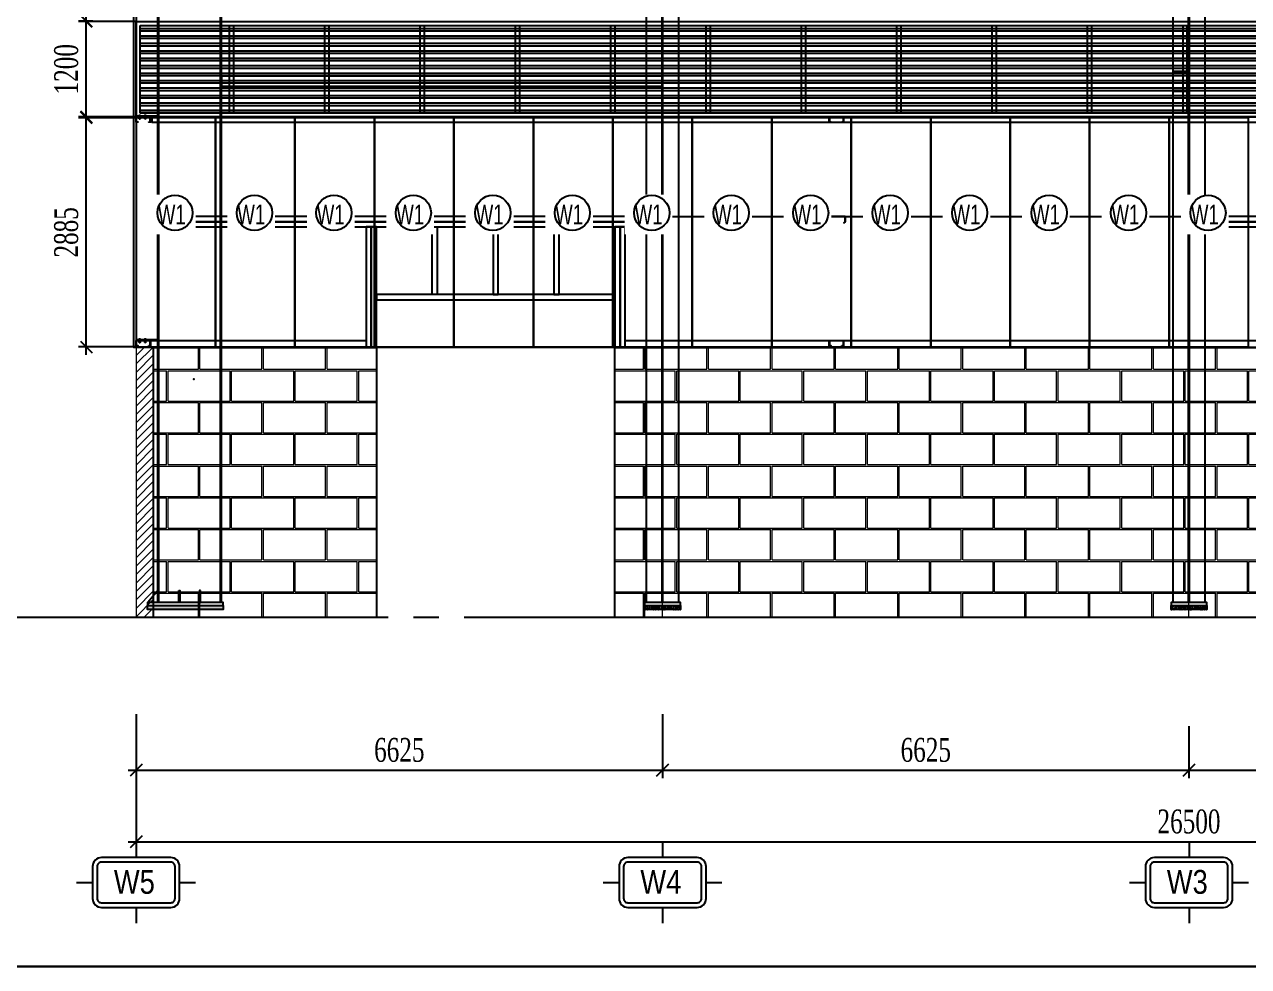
# Model space of a CAD drawing. Header units: inches. Extents: x 315041 to 662841, y -45540 to -35018.
# Drawn here: x 330947.9 to 331101.9, y -38639.1 to -38520.5 of the extents above; entities that cross this region are included whole.
import ezdxf
from ezdxf.enums import TextEntityAlignment as Align

# ---------------------------------------------------------------- set-up
doc = ezdxf.new("R2010")
doc.units = ezdxf.units.IN
doc.header["$MEASUREMENT"] = 0
doc.linetypes.add('CENTER2', pattern=[28.575, 19.05, -3.175, 3.175, -3.175])
doc.layers.add('0_HATCH', color=252, linetype='Continuous', lineweight=9)
for name, color, linetype in [('1', 1, 'Continuous'), ('2', 2, 'Continuous'), ('251', 251, 'Continuous'), ('3', 3, 'Continuous'), ('4', 4, 'Continuous'), ('5', 5, 'Continuous'), ('7', 7, 'Continuous'), ('8', 8, 'Continuous')]:
    doc.layers.add(name, color=color, linetype=linetype)
doc.styles.add('hx2', font='VHARIALN.TTF')
doc.styles.add('ST1', font='times.ttf', dxfattribs={"width": 0.7})
doc.styles.add('ST1H', font='vnshxh.shx', dxfattribs={"width": 0.7})
doc.dimstyles.new('100', dxfattribs={"dimtxt": 3, "dimasz": 1.5, "dimexe": 1, "dimexo": 0, "dimgap": 1, "dimtad": 1, "dimdec": 0, "dimlfac": 100, "dimzin": 0, "dimdsep": 46, "dimtxsty": 'ST1', "dimblk": 'OBLIQUE', "dimcen": 1, "dimdle": 1, "dimclrd": 8, "dimclre": 8, "dimclrt": 3, "dimadec": 0, "dimazin": 0, "dimtfac": 1, "dimtdec": 0, "dimtix": 1, "dimtmove": 1, "dimatfit": 3, "dimfxl": 0, "dimtfill": 1, "dimtolj": 1, "dimtzin": 0, "dimlwd": -1, "dimlwe": -1, "dimarcsym": 1})

# ---------------------------------------------------------------- blocks, each defined once
blk = doc.blocks.new('A$C75D82031')
at = {"layer": '7', "color": 147, "linetype": 'Continuous'}
blk.add_lwpolyline([(12.33, 57.61), (581.67, 57.61), (581.67, 409.19), (12.33, 409.19)], close=True, dxfattribs=at)
blk = doc.blocks.new('*U148')
at = {"layer": '251'}
h = blk.add_hatch(color=256, dxfattribs=at)
h.paths.add_polyline_path([(-0.053, -0.04), (-0.053, -0.043, -0.192582), (-0.048, -0.029, -0.192582), (-0.053, -0.014)])
h.paths.add_polyline_path([(-0.053, 0.014, -0.192582), (-0.048, 0.029, -0.192582), (-0.053, 0.043)])
h = blk.add_hatch(color=256, dxfattribs=at)
h.paths.add_polyline_path([(0.067, -0.04), (0.067, -0.043, -0.192582), (0.073, -0.029, -0.192582), (0.067, -0.014)])
h.paths.add_polyline_path([(0.067, 0.014, -0.192582), (0.073, 0.029, -0.192582), (0.067, 0.043)])
at = {"layer": '5', "linetype": 'CENTER2', "ltscale": 0.2}
blk.add_line((-0.077, 0), (0.206, 0), dxfattribs=at)
at = {"layer": '8'}
for p, q in [((-0.053, 0.04), (-0.053, -0.04)), ((-0.048, 0.058), (-0.006, 0.058)), ((-0.048, 0.029), (-0.006, 0.029)), ((0, 0.043), (0, -0.043)), ((0.056, 0.033), (0, 0.033)), ((0.056, -0.066), (0.056, 0.066)), ((0.056, 0.066), (0.067, 0.066)), ((0.067, -0.066), (0.067, 0.066)), ((0.067, 0.04), (0.067, -0.04)), ((0.073, 0.058), (0.115, 0.058)), ((0.073, 0.029), (0.115, 0.029)), ((0.12, 0.043), (0.12, -0.043)), ((0.128, 0.033), (0.12, 0.033)), ((0.132, 0.027), (0.128, 0.033)), ((0.128, 0.033), (0.128, -0.017)), ((0.128, -0.017), (0.132, 0.027)), ((0.138, 0.033), (0.132, 0.027)), ((0.142, 0.027), (0.138, 0.033)), ((0.175, 0.03), (0.172, 0.027)), ((0.18, 0.027), (0.175, 0.03)), ((0.177, -0.027), (0.178, 0)), ((0.18, 0), (0.178, 0)), ((0.178, 0), (0.18, 0)), ((0.18, 0.027), (0.18, -0.027)), ((-0.048, -0.029), (-0.006, -0.029)), ((-0.048, -0.029), (-0.006, -0.029)), ((-0.048, -0.058), (-0.006, -0.058)), ((0.056, -0.033), (0, -0.033)), ((0.056, -0.066), (0.067, -0.066)), ((0.073, -0.029), (0.115, -0.029)), ((0.073, -0.029), (0.115, -0.029)), ((0.073, -0.058), (0.115, -0.058)), ((0.131, -0.033), (0.12, -0.033)), ((0.137, -0.027), (0.131, -0.033)), ((0.171, -0.033), (0.167, -0.027)), ((0.177, -0.027), (0.171, -0.033)), ((0.177, -0.027), (0.18, -0.027))]:
    blk.add_line(p, q, dxfattribs=at)
for points in [[(0.147, -0.027), (0.141, -0.033), (0.137, -0.027), (0.142, 0.027), (0.148, 0.033), (0.152, 0.027)], [(0.157, -0.027), (0.151, -0.033), (0.147, -0.027), (0.152, 0.027), (0.158, 0.033), (0.162, 0.027)], [(0.167, -0.027), (0.161, -0.033), (0.157, -0.027), (0.162, 0.027), (0.168, 0.033), (0.172, 0.027)]]:
    blk.add_lwpolyline(points, close=True, dxfattribs=at)
for centre, start, end in [((-0.032, 0.043), 136.39718, 223.60282), ((-0.032, 0.014), 136.39718, 180), ((-0.021, 0.043), 316.39718, 43.60282), ((-0.021, 0.014), 0, 43.60282), ((0.088, 0.043), 136.39718, 223.60282), ((0.088, 0.014), 136.39718, 180), ((0.099, 0.043), 316.39718, 43.60282), ((0.099, 0.014), 0, 43.60282), ((-0.032, -0.014), 180, 223.60282), ((-0.032, -0.043), 136.39718, 223.60282), ((-0.021, -0.014), 316.39718, 0), ((-0.021, -0.043), 316.39718, 43.60282), ((0.088, -0.014), 180, 223.60282), ((0.088, -0.043), 136.39718, 223.60282), ((0.099, -0.014), 316.39718, 0), ((0.099, -0.043), 316.39718, 43.60282)]:
    blk.add_arc(centre, 0.0209, start, end, dxfattribs=at)
blk = doc.blocks.new('*U149')
at = {"layer": '251'}
h = blk.add_hatch(color=256, dxfattribs=at)
h.paths.add_polyline_path([(-0.053, -0.04), (-0.053, -0.043, -0.192582), (-0.048, -0.029, -0.192582), (-0.053, -0.014)])
h.paths.add_polyline_path([(-0.053, 0.014, -0.192582), (-0.048, 0.029, -0.192582), (-0.053, 0.043)])
h = blk.add_hatch(color=256, dxfattribs=at)
h.paths.add_polyline_path([(0.067, -0.04), (0.067, -0.043, -0.192582), (0.073, -0.029, -0.192582), (0.067, -0.014)])
h.paths.add_polyline_path([(0.067, 0.014, -0.192582), (0.073, 0.029, -0.192582), (0.067, 0.043)])
at = {"layer": '5', "linetype": 'CENTER2', "ltscale": 0.2}
blk.add_line((-0.077, 0), (0.206, 0), dxfattribs=at)
at = {"layer": '8'}
for p, q in [((-0.053, 0.04), (-0.053, -0.04)), ((-0.048, 0.058), (-0.006, 0.058)), ((-0.048, 0.029), (-0.006, 0.029)), ((0, 0.043), (0, -0.043)), ((0.056, 0.033), (0, 0.033)), ((0.056, -0.066), (0.056, 0.066)), ((0.056, 0.066), (0.067, 0.066)), ((0.067, -0.066), (0.067, 0.066)), ((0.067, 0.04), (0.067, -0.04)), ((0.073, 0.058), (0.115, 0.058)), ((0.073, 0.029), (0.115, 0.029)), ((0.12, 0.043), (0.12, -0.043)), ((0.128, 0.033), (0.12, 0.033)), ((0.132, 0.027), (0.128, 0.033)), ((0.128, 0.033), (0.128, -0.017)), ((0.128, -0.017), (0.132, 0.027)), ((0.138, 0.033), (0.132, 0.027)), ((0.142, 0.027), (0.138, 0.033)), ((0.175, 0.03), (0.172, 0.027)), ((0.18, 0.027), (0.175, 0.03)), ((0.177, -0.027), (0.178, 0)), ((0.18, 0), (0.178, 0)), ((0.178, 0), (0.18, 0)), ((0.18, 0.027), (0.18, -0.027)), ((-0.048, -0.029), (-0.006, -0.029)), ((-0.048, -0.029), (-0.006, -0.029)), ((-0.048, -0.058), (-0.006, -0.058)), ((0.056, -0.033), (0, -0.033)), ((0.056, -0.066), (0.067, -0.066)), ((0.073, -0.029), (0.115, -0.029)), ((0.073, -0.029), (0.115, -0.029)), ((0.073, -0.058), (0.115, -0.058)), ((0.131, -0.033), (0.12, -0.033)), ((0.137, -0.027), (0.131, -0.033)), ((0.171, -0.033), (0.167, -0.027)), ((0.177, -0.027), (0.171, -0.033)), ((0.177, -0.027), (0.18, -0.027))]:
    blk.add_line(p, q, dxfattribs=at)
for points in [[(0.147, -0.027), (0.141, -0.033), (0.137, -0.027), (0.142, 0.027), (0.148, 0.033), (0.152, 0.027)], [(0.157, -0.027), (0.151, -0.033), (0.147, -0.027), (0.152, 0.027), (0.158, 0.033), (0.162, 0.027)], [(0.167, -0.027), (0.161, -0.033), (0.157, -0.027), (0.162, 0.027), (0.168, 0.033), (0.172, 0.027)]]:
    blk.add_lwpolyline(points, close=True, dxfattribs=at)
for centre, start, end in [((-0.032, 0.043), 136.39718, 223.60282), ((-0.032, 0.014), 136.39718, 180), ((-0.021, 0.043), 316.39718, 43.60282), ((-0.021, 0.014), 0, 43.60282), ((0.088, 0.043), 136.39718, 223.60282), ((0.088, 0.014), 136.39718, 180), ((0.099, 0.043), 316.39718, 43.60282), ((0.099, 0.014), 0, 43.60282), ((-0.032, -0.014), 180, 223.60282), ((-0.032, -0.043), 136.39718, 223.60282), ((-0.021, -0.014), 316.39718, 0), ((-0.021, -0.043), 316.39718, 43.60282), ((0.088, -0.014), 180, 223.60282), ((0.088, -0.043), 136.39718, 223.60282), ((0.099, -0.014), 316.39718, 0), ((0.099, -0.043), 316.39718, 43.60282)]:
    blk.add_arc(centre, 0.0209, start, end, dxfattribs=at)
blk = doc.blocks.new('A$C174458B3')
at = {"layer": '2'}
blk.add_lwpolyline([(1.33, 0.02), (1.48, 0.02), (1.48, 0.52), (0.02, 0.52), (0.02, 0.02), (0.17, 0.02), (0.17, 0), (0, 0), (0, 0.54), (1.5, 0.54), (1.5, 0), (1.33, 0), (1.33, 0.02)], dxfattribs=at)
at = {"layer": '5'}
blk.add_lwpolyline([(2.29, 0.54), (2.29, 0.61), (0.13, 0.61), (0.13, 0.54), (2.29, 0.54)], dxfattribs=at)
at = {"layer": '251', "color": 147, "xscale": 1.5, "yscale": 1.5, "zscale": 1.5, "rotation": 270}
for name, p in [('*U149', (0.38, 0.61)), ('*U148', (0.96, 0.61))]:
    blk.add_blockref(name, p, dxfattribs=at)
blk = doc.blocks.new('_Oblique')
at = {"color": 0, "linetype": 'ByBlock', "lineweight": -2}
blk.add_line((-0.5, -0.5), (0.5, 0.5), dxfattribs=at)
blk = doc.blocks.new('*D943')
at = {"color": 8, "linetype": 'Continuous', "transparency": 16777216}
for p, q in [((330961.94, -38607.36), (330961.94, -38615.39)), ((331028.19, -38607.36), (331028.19, -38615.39)), ((330960.94, -38614.39), (331029.19, -38614.39))]:
    blk.add_line(p, q, dxfattribs=at)
at = {"layer": 'Defpoints', "color": 0, "transparency": 16777216}
for p in [(330961.94, -38607.36), (331028.19, -38607.36), (331028.19, -38614.39)]:
    blk.add_point(p, dxfattribs=at)
at = {"color": 8, "transparency": 16777216, "xscale": 1.5, "yscale": 1.5, "zscale": 1.5, "rotation": 180}
blk.add_blockref('_Oblique', (330961.94, -38614.39), dxfattribs=at)
at = {"color": 8, "transparency": 16777216, "xscale": 1.5, "yscale": 1.5, "zscale": 1.5}
blk.add_blockref('_Oblique', (331028.19, -38614.39), dxfattribs=at)
at = {"color": 3, "transparency": 16777216, "insert": (330995.07, -38611.86), "char_height": 3, "attachment_point": 5, "style": 'ST1', "bg_fill": 3, "box_fill_scale": 1.25, "bg_fill_color": 256, "bg_fill_true_color": 13158600, "bg_fill_transparency": 0}
blk.add_mtext('\\A1;6625', dxfattribs=at)
blk = doc.blocks.new('*D944')
at = {"color": 8, "linetype": 'Continuous', "transparency": 16777216}
for p, q in [((331028.19, -38607.36), (331028.19, -38615.39)), ((331094.44, -38608.86), (331094.44, -38615.39)), ((331027.19, -38614.39), (331095.44, -38614.39))]:
    blk.add_line(p, q, dxfattribs=at)
at = {"layer": 'Defpoints', "color": 0, "transparency": 16777216}
for p in [(331028.19, -38607.36), (331094.44, -38608.86), (331094.44, -38614.39)]:
    blk.add_point(p, dxfattribs=at)
at = {"color": 8, "transparency": 16777216, "xscale": 1.5, "yscale": 1.5, "zscale": 1.5, "rotation": 180}
blk.add_blockref('_Oblique', (331028.19, -38614.39), dxfattribs=at)
at = {"color": 8, "transparency": 16777216, "xscale": 1.5, "yscale": 1.5, "zscale": 1.5}
blk.add_blockref('_Oblique', (331094.44, -38614.39), dxfattribs=at)
at = {"color": 3, "transparency": 16777216, "insert": (331061.32, -38611.86), "char_height": 3, "attachment_point": 5, "style": 'ST1', "bg_fill": 3, "box_fill_scale": 1.25, "bg_fill_color": 256, "bg_fill_true_color": 13158600, "bg_fill_transparency": 11614852}
blk.add_mtext('\\A1;6625', dxfattribs=at)
blk = doc.blocks.new('*D945')
at = {"color": 8, "linetype": 'Continuous', "transparency": 16777216}
for p, q in [((331094.44, -38608.86), (331094.44, -38615.39)), ((331160.69, -38608.86), (331160.69, -38615.39)), ((331093.44, -38614.39), (331161.69, -38614.39))]:
    blk.add_line(p, q, dxfattribs=at)
at = {"layer": 'Defpoints', "color": 0, "transparency": 16777216}
for p in [(331094.44, -38608.86), (331160.69, -38608.86), (331160.69, -38614.39)]:
    blk.add_point(p, dxfattribs=at)
at = {"color": 8, "transparency": 16777216, "xscale": 1.5, "yscale": 1.5, "zscale": 1.5, "rotation": 180}
blk.add_blockref('_Oblique', (331094.44, -38614.39), dxfattribs=at)
at = {"color": 8, "transparency": 16777216, "xscale": 1.5, "yscale": 1.5, "zscale": 1.5}
blk.add_blockref('_Oblique', (331160.69, -38614.39), dxfattribs=at)
at = {"color": 3, "transparency": 16777216, "insert": (331127.57, -38611.86), "char_height": 3, "attachment_point": 5, "style": 'ST1', "bg_fill": 3, "box_fill_scale": 1.25, "bg_fill_color": 256, "bg_fill_true_color": 13158600, "bg_fill_transparency": 11614852}
blk.add_mtext('\\A1;6625', dxfattribs=at)
blk = doc.blocks.new('*D947')
at = {"color": 8, "linetype": 'Continuous', "transparency": 16777216}
for p, q in [((330961.94, -38607.36), (330961.94, -38624.4)), ((331226.94, -38607.36), (331226.94, -38624.4)), ((330960.94, -38623.4), (331227.94, -38623.4))]:
    blk.add_line(p, q, dxfattribs=at)
at = {"layer": 'Defpoints', "color": 0, "transparency": 16777216}
for p in [(330961.94, -38607.36), (331226.94, -38607.36), (331226.94, -38623.4)]:
    blk.add_point(p, dxfattribs=at)
at = {"color": 8, "transparency": 16777216, "xscale": 1.5, "yscale": 1.5, "zscale": 1.5, "rotation": 180}
blk.add_blockref('_Oblique', (330961.94, -38623.4), dxfattribs=at)
at = {"color": 8, "transparency": 16777216, "xscale": 1.5, "yscale": 1.5, "zscale": 1.5}
blk.add_blockref('_Oblique', (331226.94, -38623.4), dxfattribs=at)
at = {"color": 3, "transparency": 16777216, "insert": (331094.44, -38620.87), "char_height": 3, "attachment_point": 5, "style": 'ST1', "bg_fill": 3, "box_fill_scale": 1.25, "bg_fill_color": 256, "bg_fill_true_color": 13158600, "bg_fill_transparency": 11614852}
blk.add_mtext('\\A1;26500', dxfattribs=at)
blk = doc.blocks.new('TENTRUC')
at = {"layer": '7'}
for p, q in [((0, 8.27), (0, 10.26)), ((-7.48, 5.13), (-5.48, 5.13)), ((5.48, 5.13), (7.48, 5.13)), ((0, 0), (0, 2))]:
    blk.add_line(p, q, dxfattribs=at)
blk.add_lwpolyline([(-4.36, 8.27), (4.36, 8.27, -0.414214), (5.48, 7.14), (5.48, 3.12, -0.414214), (4.36, 2), (-4.36, 2, -0.414214), (-5.48, 3.12), (-5.48, 7.14, -0.414214)], format="xyb", close=True, dxfattribs=at)
at = {"layer": '8', "ltscale": 15}
blk.add_lwpolyline([(-4.36, 7.68), (4.36, 7.68, -0.414214), (4.9, 7.14), (4.9, 3.12, -0.414214), (4.36, 2.58), (-4.36, 2.58, -0.414214), (-4.9, 3.12), (-4.9, 7.14, -0.414214)], format="xyb", close=True, dxfattribs=at)
at = {"layer": '3', "style": 'hx2'}
blk.add_attdef('TR', text='', height=2.9, dxfattribs=at).set_placement((-0.16, 3.83), align=Align.CENTER)
blk = doc.blocks.new('*D1046')
at = {"color": 8, "linetype": 'Continuous', "transparency": 16777216}
for p, q in [((330961.94, -38520.17), (330954.68, -38520.17)), ((330955.68, -38533.17), (330955.68, -38519.17)), ((330961.94, -38532.17), (330954.68, -38532.17))]:
    blk.add_line(p, q, dxfattribs=at)
at = {"layer": 'Defpoints', "color": 0, "transparency": 16777216}
for p in [(330955.68, -38520.17), (330961.94, -38520.17), (330961.94, -38532.17)]:
    blk.add_point(p, dxfattribs=at)
at = {"color": 8, "transparency": 16777216, "xscale": 1.5, "yscale": 1.5, "zscale": 1.5}
for p, rotation in [((330955.68, -38520.17), 90), ((330955.68, -38532.17), 270)]:
    blk.add_blockref('_Oblique', p, dxfattribs=dict(at, rotation=rotation))
at = {"color": 3, "transparency": 16777216, "insert": (330953.16, -38526.17), "char_height": 3, "attachment_point": 5, "rotation": 90, "style": 'ST1', "bg_fill": 3, "box_fill_scale": 1.25, "bg_fill_color": 256, "bg_fill_true_color": 13158600, "bg_fill_transparency": 1019152}
blk.add_mtext('\\A1;1200', dxfattribs=at)
blk = doc.blocks.new('*D1050')
at = {"color": 8, "linetype": 'Continuous', "transparency": 16777216}
for p, q in [((330961.94, -38532.27), (330954.68, -38532.27)), ((330955.68, -38562.13), (330955.68, -38531.27)), ((330961.94, -38561.13), (330954.68, -38561.13))]:
    blk.add_line(p, q, dxfattribs=at)
at = {"layer": 'Defpoints', "color": 0, "transparency": 16777216}
for p in [(330955.68, -38532.27), (330961.94, -38532.27), (330961.94, -38561.13)]:
    blk.add_point(p, dxfattribs=at)
at = {"color": 8, "transparency": 16777216, "xscale": 1.5, "yscale": 1.5, "zscale": 1.5}
for p, rotation in [((330955.68, -38532.27), 90), ((330955.68, -38561.13), 270)]:
    blk.add_blockref('_Oblique', p, dxfattribs=dict(at, rotation=rotation))
at = {"color": 6, "transparency": 16777216, "insert": (330953.16, -38546.7), "char_height": 3, "attachment_point": 5, "rotation": 90, "style": 'ST1', "bg_fill": 3, "box_fill_scale": 1.25, "bg_fill_color": 256, "bg_fill_true_color": 13158600, "bg_fill_transparency": 11618980}
blk.add_mtext('\\A1;2885', dxfattribs=at)
blk = doc.blocks.new('*D1051')
at = {"color": 8, "linetype": 'Continuous', "transparency": 16777216}
for p, q in [((330955.68, -38521.1), (330955.68, -38476.3)), ((330961.94, -38477.3), (330954.68, -38477.3)), ((330956.52, -38520.1), (330954.68, -38520.1))]:
    blk.add_line(p, q, dxfattribs=at)
at = {"layer": 'Defpoints', "color": 0, "transparency": 16777216}
for p in [(330955.68, -38477.3), (330961.94, -38477.3), (330956.52, -38520.1)]:
    blk.add_point(p, dxfattribs=at)
at = {"color": 8, "transparency": 16777216, "xscale": 1.5, "yscale": 1.5, "zscale": 1.5}
for p, rotation in [((330955.68, -38477.3), 90), ((330955.68, -38520.1), 270)]:
    blk.add_blockref('_Oblique', p, dxfattribs=dict(at, rotation=rotation))
at = {"color": 4, "transparency": 16777216, "insert": (330953.16, -38498.7), "char_height": 3, "attachment_point": 5, "rotation": 90, "style": 'ST1', "bg_fill": 3, "box_fill_scale": 1.25, "bg_fill_color": 256, "bg_fill_true_color": 13158600, "bg_fill_transparency": 11618980}
blk.add_mtext('\\A1;4280', dxfattribs=at)

msp = doc.modelspace()

# ---------------------------------------------------------------- hatches: boundary and pattern name
at = {"true_color": 0xcae01f}
h = msp.add_hatch(dxfattribs=at)
h.set_pattern_fill('ANSI32', color=52, scale=2.5, angle=135, style=0)
h.set_pattern_definition([(180, (6377.3354, -1178.8377), (-2e-16, -0.9375), []), (180, (6377.0229, -1178.5252), (-2e-16, -0.9375), [])])
h.paths.add_polyline_path([(330962.4419, -38520.6749), (331226.4427, -38520.6749), (331226.4427, -38531.6749), (330962.4419, -38531.6749)])
at = {"layer": '0_HATCH'}
h = msp.add_hatch(dxfattribs=at)
h.set_pattern_fill('ANSI31', color=9, scale=6)
h.set_pattern_definition([(45, (324630.69464, -31335.0352), (-0.530330086, 0.530330086), [])])
h.paths.add_polyline_path([(330964.1419, -38561.1758), (330961.9419, -38561.1758), (330961.9419, -38595.1758), (330964.1419, -38595.1758)])
h = msp.add_hatch(dxfattribs=at)
h.set_pattern_fill('AR-B816C,_O', color=9, scale=0.5)
h.set_pattern_definition([(0, (-1862.0324, 495.875), (4, 4), [7.8125, -0.1875]), (0, (-1866.0324, 496.0626), (4, 4), [7.8125, -0.1875]), (90, (-1862.0324, 495.875), (-4, 4), [-4.1875, 3.8125]), (90, (-1862.22, 495.875), (-4, 4), [-4.1875, 3.8125])])
h.paths.add_polyline_path([(330964.1419, -38561.1758), (330992.1909, -38561.1758), (330992.1909, -38595.1758), (330964.1419, -38595.1758)])
h.paths.add_polyline_path([(331022.1909, -38561.1758), (331126.6059, -38561.1758), (331126.6059, -38595.1758), (331022.1909, -38595.1758)])
h.paths.add_polyline_path([(331156.6059, -38561.1758), (331224.7427, -38561.1758), (331224.7427, -38595.1758), (331156.6059, -38595.1758)])
at = {"layer": '2'}
h = msp.add_hatch(dxfattribs=at)
h.set_pattern_fill('ANSI31', color=9, scale=0.15, angle=90, style=0)
h.set_pattern_definition([(135, (327082.543742, -52374.09452), (-0.013258252147, -0.013258252147), [])])
h.paths.add_polyline_path([(331049.1744, -38544.0258), (331049.1744, -38544.7058), (331051.1554, -38544.7058), (331051.1554, -38545.3589), (331051.0195, -38545.4948), (331051.033, -38545.5082), (331051.1744, -38545.3668), (331051.1744, -38544.6868), (331049.1934, -38544.6868), (331049.1934, -38544.0337), (331049.3292, -38543.8978), (331049.3158, -38543.8844)])
at = {"layer": '8'}
h = msp.add_hatch(dxfattribs=at)
h.set_pattern_fill('AR-CONC', color=9, scale=0.05)
h.set_pattern_definition([(50, (330501.34947, -38005.8839), (0.35863009, -0.03137607), [0.0375, -0.4125]), (355, (330501.34947, -38005.8839), (-0.06937567, 0.37609607), [0.03, -0.33]), (100.451444, (330501.37936, -38005.8865), (0.28925442, 0.34472), [0.0318701, -0.35057106]), (46.1842, (330501.34947, -38005.7839), (0.53362067, -0.08275964), [0.05625, -0.61875]), (96.635635, (330501.39394, -38005.7908), (0.46733097, 0.4870593), [0.04780517, -0.52585688]), (351.18416, (330501.34947, -38005.7839), (0.46733097, 0.4870593), [0.045, -0.495]), (21, (330501.39947, -38005.8089), (0.29845353, -0.20130945), [0.0375, -0.4125]), (326, (330501.39947, -38005.8089), (0.12165767, 0.36257502), [0.03, -0.33]), (71.451445, (330501.42434, -38005.82568), (0.42011119, 0.16126558), [0.0318701, -0.35057106]), (37.5, (330501.34947, -38005.8839), (0.006079928, 0.166446927), [0, -0.326, 0, -0.335, 0, -0.33125]), (7.5, (330501.34947, -38005.8839), (0.13153477, 0.197205856), [0, -0.191, 0, -0.3185, 0, -0.12625]), (327.5, (330501.23797, -38005.8839), (0.266911218, -0.011277436), [0, -0.125, 0, -0.39, 0, -0.5175]), (317.5, (330501.18797, -38005.8839), (0.291593085, 0.05005249), [0, -0.1625, 0, -0.259, 0, -0.3675])])
h.paths.add_polyline_path([(330963.3919, -38593.6758), (330972.8919, -38593.6758), (330972.8919, -38594.1758), (330963.3919, -38594.1758)])
h = msp.add_hatch(dxfattribs=at)
h.set_pattern_fill('AR-CONC', color=9, scale=0.05)
h.set_pattern_definition([(50, (330561.3999, -38005.8839), (0.35863009, -0.03137607), [0.0375, -0.4125]), (355, (330561.3999, -38005.8839), (-0.06937567, 0.37609607), [0.03, -0.33]), (100.451444, (330561.4298, -38005.8865), (0.28925442, 0.34472), [0.0318701, -0.35057106]), (46.1842, (330561.3999, -38005.7839), (0.53362067, -0.08275964), [0.05625, -0.61875]), (96.635635, (330561.4444, -38005.7908), (0.46733097, 0.4870593), [0.04780517, -0.52585688]), (351.18416, (330561.3999, -38005.7839), (0.46733097, 0.4870593), [0.045, -0.495]), (21, (330561.4499, -38005.8089), (0.29845353, -0.20130945), [0.0375, -0.4125]), (326, (330561.4499, -38005.8089), (0.12165767, 0.36257502), [0.03, -0.33]), (71.451445, (330561.47478, -38005.82568), (0.42011119, 0.16126558), [0.0318701, -0.35057106]), (37.5, (330561.39991, -38005.8839), (0.006079928, 0.166446927), [0, -0.326, 0, -0.335, 0, -0.33125]), (7.5, (330561.39991, -38005.8839), (0.13153477, 0.197205856), [0, -0.191, 0, -0.3185, 0, -0.12625]), (327.5, (330561.28841, -38005.8839), (0.266911218, -0.011277436), [0, -0.125, 0, -0.39, 0, -0.5175]), (317.5, (330561.2384, -38005.8839), (0.291593085, 0.05005249), [0, -0.1625, 0, -0.259, 0, -0.3675])])
h.paths.add_polyline_path([(331025.9423, -38593.6758), (331030.4423, -38593.6758), (331030.4423, -38594.1758), (331025.9423, -38594.1758)])
h = msp.add_hatch(dxfattribs=at)
h.set_pattern_fill('AR-CONC', color=9, scale=0.05)
h.set_pattern_definition([(50, (330627.6499, -38005.8839), (0.35863009, -0.03137607), [0.0375, -0.4125]), (355, (330627.6499, -38005.8839), (-0.06937567, 0.37609607), [0.03, -0.33]), (100.451444, (330627.6798, -38005.8865), (0.28925442, 0.34472), [0.0318701, -0.35057106]), (46.1842, (330627.6499, -38005.7839), (0.53362067, -0.08275964), [0.05625, -0.61875]), (96.635635, (330627.6944, -38005.7908), (0.46733097, 0.4870593), [0.04780517, -0.52585688]), (351.18416, (330627.6499, -38005.7839), (0.46733097, 0.4870593), [0.045, -0.495]), (21, (330627.6999, -38005.8089), (0.29845353, -0.20130945), [0.0375, -0.4125]), (326, (330627.6999, -38005.8089), (0.12165767, 0.36257502), [0.03, -0.33]), (71.451445, (330627.72478, -38005.82568), (0.42011119, 0.16126558), [0.0318701, -0.35057106]), (37.5, (330627.64991, -38005.8839), (0.006079928, 0.166446927), [0, -0.326, 0, -0.335, 0, -0.33125]), (7.5, (330627.64991, -38005.8839), (0.13153477, 0.197205856), [0, -0.191, 0, -0.3185, 0, -0.12625]), (327.5, (330627.53841, -38005.8839), (0.266911218, -0.011277436), [0, -0.125, 0, -0.39, 0, -0.5175]), (317.5, (330627.4884, -38005.8839), (0.291593085, 0.05005249), [0, -0.1625, 0, -0.259, 0, -0.3675])])
h.paths.add_polyline_path([(331092.1923, -38593.6758), (331096.6923, -38593.6758), (331096.6923, -38594.1758), (331092.1923, -38594.1758)])

# ---------------------------------------------------------------- linework, layer by layer
at = {"color": 8, "linetype": 'CENTER2'}
msp.add_line((335537.1113, -38595.1758), (330315.4765, -38595.1758), dxfattribs=at)
at = {"color": 8}
msp.add_lwpolyline([(330961.6419, -38300.1758), (331226.9427, -38300.1758), (331226.9427, -38561.1758), (330961.6419, -38561.1758)], close=True, dxfattribs=at)
at = {"color": 52, "true_color": 0xcae01f}
for points in [[(330961.9419, -38520.1749), (331226.9427, -38520.1749), (331226.9427, -38532.1749), (330961.9419, -38532.1749)], [(330962.4419, -38520.6749), (331226.4427, -38520.6749), (331226.4427, -38531.6749), (330962.4419, -38531.6749)], [(330974.1891, -38520.6749), (330974.1891, -38531.6749), (330973.6891, -38531.6749), (330973.6891, -38520.6749)], [(330986.1891, -38520.6749), (330986.1891, -38531.6749), (330985.6891, -38531.6749), (330985.6891, -38520.6749)], [(330998.1891, -38520.6749), (330998.1891, -38531.6749), (330997.6891, -38531.6749), (330997.6891, -38520.6749)], [(331010.1891, -38520.6749), (331010.1891, -38531.6749), (331009.6891, -38531.6749), (331009.6891, -38520.6749)], [(331022.1891, -38520.6749), (331022.1891, -38531.6749), (331021.6891, -38531.6749), (331021.6891, -38520.6749)], [(331034.1891, -38520.6749), (331034.1891, -38531.6749), (331033.6891, -38531.6749), (331033.6891, -38520.6749)], [(331046.1891, -38520.6749), (331046.1891, -38531.6749), (331045.6891, -38531.6749), (331045.6891, -38520.6749)], [(331058.1891, -38520.6749), (331058.1891, -38531.6749), (331057.6891, -38531.6749), (331057.6891, -38520.6749)], [(331070.1891, -38520.6749), (331070.1891, -38531.6749), (331069.6891, -38531.6749), (331069.6891, -38520.6749)], [(331082.1891, -38520.6749), (331082.1891, -38531.6749), (331081.6891, -38531.6749), (331081.6891, -38520.6749)], [(330972.6919, -38528.3108), (331028.1423, -38528.3108), (331028.1423, -38527.0408), (330972.6919, -38527.0408)]]:
    msp.add_lwpolyline(points, close=True, dxfattribs=at)
at = {"color": 9}
msp.add_lwpolyline([(331094.1891, -38520.6749), (331094.1891, -38531.6749), (331093.6891, -38531.6749), (331093.6891, -38520.6749)], close=True, dxfattribs=at)
at = {"color": 6}
for points in [[(330961.9419, -38561.1258), (330971.9419, -38561.1258), (330971.9419, -38532.2749), (330961.9419, -38532.2749)], [(330971.9419, -38561.1258), (330981.9419, -38561.1258), (330981.9419, -38532.2749), (330971.9419, -38532.2749)], [(330981.9419, -38561.1258), (330991.9419, -38561.1258), (330991.9419, -38532.2749), (330981.9419, -38532.2749)], [(330991.9419, -38561.1258), (331001.9419, -38561.1258), (331001.9419, -38532.2749), (330991.9419, -38532.2749)], [(331001.9419, -38561.1258), (331011.9419, -38561.1258), (331011.9419, -38532.2749), (331001.9419, -38532.2749)], [(331011.9419, -38561.1258), (331021.9419, -38561.1258), (331021.9419, -38532.2749), (331011.9419, -38532.2749)], [(331021.9419, -38561.1258), (331031.9419, -38561.1258), (331031.9419, -38532.2749), (331021.9419, -38532.2749)], [(331031.9419, -38561.1258), (331041.9419, -38561.1258), (331041.9419, -38532.2749), (331031.9419, -38532.2749)], [(331041.9419, -38561.1258), (331051.9419, -38561.1258), (331051.9419, -38532.2749), (331041.9419, -38532.2749)], [(331051.9419, -38561.1258), (331061.9419, -38561.1258), (331061.9419, -38532.2749), (331051.9419, -38532.2749)], [(331061.9419, -38561.1258), (331071.9419, -38561.1258), (331071.9419, -38532.2749), (331061.9419, -38532.2749)], [(331071.9419, -38561.1258), (331081.9419, -38561.1258), (331081.9419, -38532.2749), (331071.9419, -38532.2749)], [(331081.9419, -38561.1258), (331091.9419, -38561.1258), (331091.9419, -38532.2749), (331081.9419, -38532.2749)], [(331091.9419, -38561.1258), (331101.9419, -38561.1258), (331101.9419, -38532.2749), (331091.9419, -38532.2749)]]:
    msp.add_lwpolyline(points, close=True, dxfattribs=at)
at = {"layer": '0_HATCH', "color": 9}
msp.add_lwpolyline([(330961.9419, -38595.1758), (330964.1419, -38595.1758), (330964.1419, -38561.1758), (330961.9419, -38561.1758)], close=True, dxfattribs=at)
at = {"layer": '1', "color": 9}
msp.add_line((330963.8419, -38532.1749), (331225.0427, -38532.1749), dxfattribs=at)
at = {"layer": '2', "color": 9}
for p, q in [((330963.9419, -38544.7058), (330963.9419, -38546.0058)), ((331028.2423, -38544.7058), (331094.3923, -38544.7058)), ((331096.4423, -38546.0058), (331159.1923, -38546.0058)), ((330963.9419, -38560.3234), (330990.8909, -38560.3234)), ((331023.4909, -38560.3234), (331125.3059, -38560.3234))]:
    msp.add_line(p, q, dxfattribs=at)
at = {"layer": '2', "color": 9, "ltscale": 50}
for points in [[(331050.7744, -38532.8049), (331050.9544, -38532.8049), (331050.9544, -38532.1949), (331049.1944, -38532.1949), (331049.1944, -38532.8049), (331049.3744, -38532.8049), (331049.3744, -38532.8249), (331049.1944, -38532.8249, -0.41421356), (331049.1744, -38532.8049), (331049.1744, -38532.1949, -0.41421356), (331049.1944, -38532.1749), (331050.9544, -38532.1749, -0.41421356), (331050.9744, -38532.1949), (331050.9744, -38532.8049, -0.41421356), (331050.9544, -38532.8249), (331050.7744, -38532.8249), (331050.7744, -38532.8049)], [(331050.7744, -38560.9534), (331050.9544, -38560.9534), (331050.9544, -38560.3434), (331049.1944, -38560.3434), (331049.1944, -38560.9534), (331049.3744, -38560.9534), (331049.3744, -38560.9734), (331049.1944, -38560.9734, -0.41421356), (331049.1744, -38560.9534), (331049.1744, -38560.3434, -0.41421356), (331049.1944, -38560.3234), (331050.9544, -38560.3234, -0.41421356), (331050.9744, -38560.3434), (331050.9744, -38560.9534, -0.41421356), (331050.9544, -38560.9734), (331050.7744, -38560.9734), (331050.7744, -38560.9534)]]:
    msp.add_lwpolyline(points, format="xyb", dxfattribs=at)
at = {"layer": '2', "color": 9}
for points in [[(330963.9419, -38545.3558), (331028.1423, -38545.3558), (331028.1423, -38544.7058), (330963.9419, -38544.7058)], [(330963.9419, -38546.0058), (331028.1423, -38546.0058), (331028.1423, -38545.3558), (330963.9419, -38545.3558)]]:
    msp.add_lwpolyline(points, dxfattribs=at)
for points in [[(331049.1744, -38544.0258), (331049.1744, -38544.7058), (331051.1554, -38544.7058), (331051.1554, -38545.3589), (331051.0195, -38545.4948), (331051.033, -38545.5082), (331051.1744, -38545.3668), (331051.1744, -38544.6868), (331049.1934, -38544.6868), (331049.1934, -38544.0337), (331049.3292, -38543.8978), (331049.3158, -38543.8844)], [(331094.4923, -38544.7058), (331094.4923, -38545.3558), (331160.6423, -38545.3558), (331160.6423, -38544.7058)], [(330990.8909, -38561.1758), (330991.5409, -38561.1758), (330991.5409, -38546.0058), (330990.8909, -38546.0058)], [(330991.5409, -38561.1758), (330992.1909, -38561.1758), (330992.1909, -38546.0058), (330991.5409, -38546.0058)], [(330999.8534, -38554.5258), (330999.2034, -38554.5258), (330999.2034, -38546.0034), (330999.8534, -38546.0034)], [(331006.8659, -38554.5258), (331007.5159, -38554.5258), (331007.5159, -38546.0034), (331006.8659, -38546.0034)], [(331014.5284, -38554.5258), (331015.1784, -38554.5258), (331015.1784, -38546.0034), (331014.5284, -38546.0034)], [(331022.1909, -38561.1758), (331022.8409, -38561.1758), (331022.8409, -38546.0058), (331022.1909, -38546.0058)], [(331022.8409, -38561.1758), (331023.4909, -38561.1758), (331023.4909, -38546.0058), (331022.8409, -38546.0058)], [(331094.4923, -38545.3558), (331094.4923, -38546.0058), (331160.6423, -38546.0058), (331160.6423, -38545.3558)], [(330992.1909, -38554.5258), (330992.1909, -38555.1758), (331022.1909, -38555.1758), (331022.1909, -38554.5258)], [(330963.3919, -38593.6758), (330972.8919, -38593.6758), (330972.8919, -38593.2758), (330963.3919, -38593.2758)]]:
    msp.add_lwpolyline(points, close=True, dxfattribs=at)
at = {"layer": '3', "color": 9}
msp.add_lwpolyline([(330961.9419, -38561.1758), (330961.6419, -38561.1758), (330961.6419, -38300.1758), (330961.9419, -38300.1758)], close=True, dxfattribs=at)
at = {"layer": '4', "color": 9}
msp.add_lwpolyline([(331224.9427, -38532.8249), (331224.9427, -38532.1749), (330963.9419, -38532.1749), (330963.9419, -38532.8249)], close=True, dxfattribs=at)
at = {"layer": '7', "color": 9}
msp.add_lwpolyline([(330963.3919, -38593.6758), (330972.8919, -38593.6758), (330972.8919, -38594.1758), (330963.3919, -38594.1758)], close=True, dxfattribs=at)
at = {"layer": '8', "color": 9, "lineweight": 0, "ltscale": 10}
for p, q in [((331028.1923, -38595.1758), (331028.1923, -38300.1758)), ((331094.4423, -38595.1758), (331094.4423, -38300.1758))]:
    msp.add_line(p, q, dxfattribs=at)
at = {"layer": '8', "color": 9}
for p, q in [((330964.6919, -38593.2758), (330964.6919, -38503.2758)), ((330964.8119, -38593.2758), (330964.8119, -38503.2758)), ((330972.5719, -38593.2758), (330972.5719, -38503.2758)), ((330972.6919, -38593.2758), (330972.6919, -38503.2758)), ((331028.1423, -38593.2758), (331028.1423, -38503.2758)), ((331028.2423, -38593.2758), (331028.2423, -38503.2758)), ((331094.3923, -38593.2758), (331094.3923, -38503.2758)), ((331094.4923, -38593.2758), (331094.4923, -38503.2758)), ((330964.6919, -38591.7758), (330963.4419, -38593.2758)), ((330964.6919, -38593.2758), (330964.6919, -38592.0258)), ((330964.6919, -38593.2758), (330963.4419, -38593.2758))]:
    msp.add_line(p, q, dxfattribs=at)
at = {"layer": '8', "color": 9, "ltscale": 0.015}
msp.add_line((330963.9259, -38565.6758), (330963.9419, -38565.6758), dxfattribs=at)
at = {"layer": '8', "color": 9}
for points in [[(331030.1923, -38502.7758), (331030.1923, -38593.2758), (331026.1923, -38593.2758), (331026.1923, -38502.7758)], [(331096.4423, -38502.7758), (331096.4423, -38593.2758), (331092.4423, -38593.2758), (331092.4423, -38502.7758)]]:
    msp.add_lwpolyline(points, dxfattribs=at)
for points in [[(331094.3923, -38526.5058), (331092.4423, -38526.5058), (331092.4423, -38526.4258), (331094.3923, -38526.4258)], [(331094.3923, -38528.8458), (331092.4423, -38528.8458), (331092.4423, -38528.9258), (331094.3923, -38528.9258)], [(330964.1419, -38561.1758), (330992.1909, -38561.1758), (330992.1909, -38595.1758), (330964.1419, -38595.1758)], [(331022.1909, -38561.1758), (331126.6059, -38561.1758), (331126.6059, -38595.1758), (331022.1909, -38595.1758)], [(330967.3419, -38591.7758), (330967.4419, -38591.7758), (330967.4419, -38593.2758), (330967.3419, -38593.2758)], [(330970.0419, -38591.7758), (330969.9419, -38591.7758), (330969.9419, -38593.2758), (330970.0419, -38593.2758)], [(331025.9423, -38593.6758), (331030.4423, -38593.6758), (331030.4423, -38593.2758), (331025.9423, -38593.2758)], [(331025.9423, -38593.6758), (331030.4423, -38593.6758), (331030.4423, -38594.1758), (331025.9423, -38594.1758)], [(331092.1923, -38593.6758), (331096.6923, -38593.6758), (331096.6923, -38593.2758), (331092.1923, -38593.2758)], [(331092.1923, -38593.6758), (331096.6923, -38593.6758), (331096.6923, -38594.1758), (331092.1923, -38594.1758)]]:
    msp.add_lwpolyline(points, close=True, dxfattribs=at)
msp.add_point((330969.1919, -38565.1758), dxfattribs=at)

# ---------------------------------------------------------------- block references
at = {"color": 1}
msp.add_blockref('A$C75D82031', (330797.4423, -38696.7186), dxfattribs=at)
at = {"layer": '2', "color": 9, "xscale": 1.19999999999709, "yscale": 1.199999999999818, "zscale": 1.2}
for p in [(330961.9419, -38532.8249), (330961.9419, -38560.9734)]:
    msp.add_blockref('A$C174458B3', p, dxfattribs=at)

# ---------------------------------------------------------------- next in the draw order: dimensions: what is measured, and where the dimension line sits
at = {"color": 8}
dim = msp.add_linear_dim(base=(331028.1948, -38614.3884), p1=(330961.9448, -38607.365), p2=(331028.1948, -38607.365), dimstyle='100', dxfattribs=at)
dim.commit()
dim.dimension.update_dxf_attribs({"geometry": '*D943', "text_midpoint": (330995.0698, -38611.8624)})

# ---------------------------------------------------------------- next in the draw order: dimensions: what is measured, and where the dimension line sits
dim = msp.add_linear_dim(base=(331094.4448, -38614.3884), p1=(331028.1948, -38607.365), p2=(331094.4448, -38608.865), dimstyle='100', dxfattribs=at)
dim.commit()
dim.dimension.update_dxf_attribs({"geometry": '*D944', "text_midpoint": (331061.3198, -38611.8624)})

# ---------------------------------------------------------------- next in the draw order: dimensions: what is measured, and where the dimension line sits
dim = msp.add_linear_dim(base=(331160.6948, -38614.3884), p1=(331094.4448, -38608.865), p2=(331160.6948, -38608.865), dimstyle='100', dxfattribs=at)
dim.commit()
dim.dimension.update_dxf_attribs({"geometry": '*D945', "text_midpoint": (331127.5698, -38611.8624)})

# ---------------------------------------------------------------- next in the draw order: dimensions: what is measured, and where the dimension line sits
dim = msp.add_linear_dim(base=(331226.9448, -38623.3984), p1=(330961.9448, -38607.365), p2=(331226.9448, -38607.365), dimstyle='100', dxfattribs=at)
dim.commit()
dim.dimension.update_dxf_attribs({"geometry": '*D947', "text_midpoint": (331094.4448, -38620.8724)})

# ---------------------------------------------------------------- next in the draw order: linework, layer by layer
msp.add_lwpolyline([(330809.7733, -38287.5287), (331379.1113, -38287.5287), (331379.1113, -38639.1085), (330809.7733, -38639.1085)], close=True, dxfattribs=at)

# ---------------------------------------------------------------- next in the draw order: block references
at = {"layer": '3'}
ref = msp.add_blockref('TENTRUC', (330961.9448, -38623.3984), dxfattribs=dict(at, xscale=-1, rotation=180))
ref.add_attrib('TR', 'w5', dxfattribs={"layer": '0', "height": 3, "style": 'hx2'}).set_placement((330961.7285, -38629.9517), align=Align.CENTER)
ref = msp.add_blockref('TENTRUC', (331028.1948, -38623.3984), dxfattribs=dict(at, xscale=-1, rotation=180))
ref.add_attrib('TR', 'W4', dxfattribs={"layer": '0', "height": 3, "style": 'hx2'}).set_placement((331027.9785, -38629.9517), align=Align.CENTER)
ref = msp.add_blockref('TENTRUC', (331094.4448, -38623.3984), dxfattribs=dict(at, xscale=-1, rotation=180))
ref.add_attrib('TR', 'W3', dxfattribs={"layer": '0', "height": 3, "style": 'hx2'}).set_placement((331094.2285, -38629.9517), align=Align.CENTER)

# ---------------------------------------------------------------- next in the draw order: texts
at = {"color": 6, "char_height": 2.5, "attachment_point": 6, "style": 'ST1H', "bg_fill": 2}
for insert in [(330968.1938, -38544.4493), (330978.1938, -38544.4493), (330988.1938, -38544.4493), (330998.1938, -38544.4493), (331008.1938, -38544.4493), (331018.1938, -38544.4493), (331028.1938, -38544.4493), (331038.1938, -38544.4493), (331048.1938, -38544.4493), (331058.1938, -38544.4493), (331068.1938, -38544.4493), (331078.1938, -38544.4493), (331088.1938, -38544.4493), (331098.1938, -38544.4493)]:
    msp.add_mtext('\\A1;W1', dxfattribs=dict(at, insert=insert))

# ---------------------------------------------------------------- next in the draw order: dimensions: what is measured, and where the dimension line sits
at = {"color": 1}
dim = msp.add_linear_dim(base=(330955.682, -38520.1749), p1=(330961.9419, -38532.1749), p2=(330961.9419, -38520.1749), angle=90, dimstyle='100', dxfattribs=at)
dim.commit()
dim.dimension.update_dxf_attribs({"geometry": '*D1046', "text_midpoint": (330953.156, -38526.1749)})

# ---------------------------------------------------------------- next in the draw order: linework, layer by layer
at = {"color": 6}
for centre in [(330966.8402, -38544.2452), (330976.8402, -38544.2452), (330986.8402, -38544.2452), (330996.8402, -38544.2452), (331006.8402, -38544.2452), (331016.8402, -38544.2452), (331026.8402, -38544.2452), (331036.8402, -38544.2452), (331046.8402, -38544.2452), (331056.8402, -38544.2452), (331066.8402, -38544.2452), (331076.8402, -38544.2452), (331086.8402, -38544.2452), (331096.8402, -38544.2452)]:
    msp.add_circle(centre, 2.2176, dxfattribs=at)

# ---------------------------------------------------------------- next in the draw order: dimensions: what is measured, and where the dimension line sits
for base, p1, p2, override, picture, middle in [((330955.682, -38477.3049), (330956.5215, -38520.1049), (330961.9419, -38477.3049), {"dimclrt": 4}, '*D1051', (330953.156, -38498.7049)), ((330955.682, -38532.2749), (330961.9419, -38561.1258), (330961.9419, -38532.2749), {"dimclrt": 6}, '*D1050', (330953.156, -38546.7004))]:
    dim = msp.add_linear_dim(base=base, p1=p1, p2=p2, angle=90, dimstyle='100', override=override, dxfattribs=at)
    dim.commit()
    dim.dimension.update_dxf_attribs({"geometry": picture, "text_midpoint": middle})

doc.saveas('drawing.dxf')
